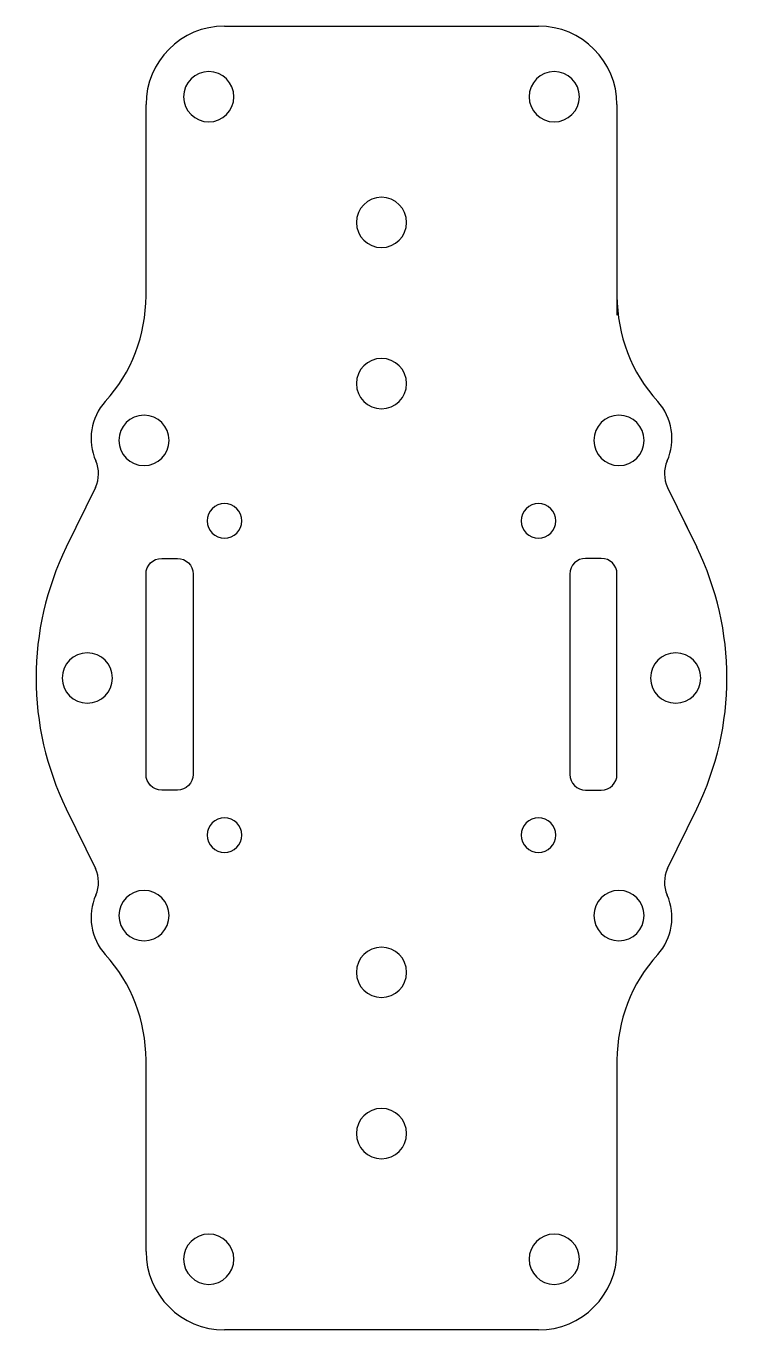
# Model space of a CAD drawing. Header units: millimetres. Extents: x 242 to 370, y 198 to 433.
import ezdxf

# ---------------------------------------------------------------- set-up
doc = ezdxf.new("R2010")
doc.units = ezdxf.units.MM
doc.header["$MEASUREMENT"] = 0

# ---------------------------------------------------------------- blocks, each defined once
blk = doc.blocks.new('block 2')
at = {"color": 7, "lineweight": 25, "true_color": 0xffffff}
blk.add_lwpolyline([(334.35, 197.57), (277.65, 197.57)], dxfattribs=at)
blk = doc.blocks.new('block 3')
at = {"color": 7, "lineweight": 25, "true_color": 0xffffff}
blk.add_open_spline([(270.28, 210.33), (270.28, 212.84), (272.31, 214.87), (274.82, 214.87), (277.32, 214.87), (279.35, 212.84), (279.35, 210.33), (279.35, 207.83), (277.32, 205.8), (274.82, 205.8), (272.31, 205.8), (270.28, 207.83), (270.28, 210.33), (270.28, 210.33), (270.28, 210.33), (270.28, 210.33)], degree=3, knots=[0, 0, 0, 0, 1, 1, 1, 2, 2, 2, 3, 3, 3, 4, 4, 4, 5, 5, 5, 5], dxfattribs=at)
blk = doc.blocks.new('block 4')
at = {"color": 7, "lineweight": 25, "true_color": 0xffffff}
blk.add_open_spline([(334.35, 197.57), (342.17, 197.57), (348.52, 203.92), (348.52, 211.75)], degree=3, dxfattribs=at)
blk = doc.blocks.new('block 5')
at = {"color": 7, "lineweight": 25, "true_color": 0xffffff}
blk.add_open_spline([(263.48, 211.75), (263.48, 203.92), (269.83, 197.57), (277.65, 197.57)], degree=3, dxfattribs=at)
blk = doc.blocks.new('block 6')
at = {"color": 7, "lineweight": 25, "true_color": 0xffffff}
blk.add_open_spline([(258.59, 272.34), (258.59, 274.84), (260.62, 276.87), (263.13, 276.87), (265.63, 276.87), (267.66, 274.84), (267.66, 272.34), (267.66, 269.83), (265.63, 267.8), (263.13, 267.8), (260.62, 267.8), (258.59, 269.83), (258.59, 272.34), (258.59, 272.34), (258.59, 272.34), (258.59, 272.34)], degree=3, knots=[0, 0, 0, 0, 1, 1, 1, 2, 2, 2, 3, 3, 3, 4, 4, 4, 5, 5, 5, 5], dxfattribs=at)
blk = doc.blocks.new('block 7')
at = {"color": 7, "lineweight": 25, "true_color": 0xffffff}
blk.add_open_spline([(354.58, 315.21), (354.58, 317.72), (356.61, 319.75), (359.12, 319.75), (361.62, 319.75), (363.65, 317.72), (363.65, 315.21), (363.65, 312.71), (361.62, 310.68), (359.12, 310.68), (356.61, 310.68), (354.58, 312.71), (354.58, 315.21), (354.58, 315.21), (354.58, 315.21), (354.58, 315.21)], degree=3, knots=[0, 0, 0, 0, 1, 1, 1, 2, 2, 2, 3, 3, 3, 4, 4, 4, 5, 5, 5, 5], dxfattribs=at)
blk = doc.blocks.new('block 8')
at = {"color": 7, "lineweight": 25, "true_color": 0xffffff}
blk.add_open_spline([(301.46, 233.01), (301.46, 235.51), (303.5, 237.54), (306, 237.54), (308.5, 237.54), (310.54, 235.51), (310.54, 233.01), (310.54, 230.5), (308.5, 228.47), (306, 228.47), (303.5, 228.47), (301.46, 230.5), (301.46, 233.01), (301.46, 233.01), (301.46, 233.01), (301.46, 233.01)], degree=3, knots=[0, 0, 0, 0, 1, 1, 1, 2, 2, 2, 3, 3, 3, 4, 4, 4, 5, 5, 5, 5], dxfattribs=at)
blk = doc.blocks.new('block 9')
at = {"color": 7, "lineweight": 25, "true_color": 0xffffff}
blk.add_open_spline([(344.34, 272.34), (344.34, 274.84), (346.37, 276.87), (348.87, 276.87), (351.38, 276.87), (353.41, 274.84), (353.41, 272.34), (353.41, 269.83), (351.38, 267.8), (348.87, 267.8), (346.37, 267.8), (344.34, 269.83), (344.34, 272.34), (344.34, 272.34), (344.34, 272.34), (344.34, 272.34)], degree=3, knots=[0, 0, 0, 0, 1, 1, 1, 2, 2, 2, 3, 3, 3, 4, 4, 4, 5, 5, 5, 5], dxfattribs=at)
blk = doc.blocks.new('block 10')
at = {"color": 7, "lineweight": 25, "true_color": 0xffffff}
blk.add_open_spline([(331.23, 286.87), (331.23, 288.59), (332.62, 289.98), (334.35, 289.98), (336.07, 289.98), (337.46, 288.59), (337.46, 286.87), (337.46, 285.14), (336.07, 283.75), (334.35, 283.75), (332.62, 283.75), (331.23, 285.14), (331.23, 286.87), (331.23, 286.87), (331.23, 286.87), (331.23, 286.87)], degree=3, knots=[0, 0, 0, 0, 1, 1, 1, 2, 2, 2, 3, 3, 3, 4, 4, 4, 5, 5, 5, 5], dxfattribs=at)
blk = doc.blocks.new('block 11')
at = {"color": 7, "lineweight": 25, "true_color": 0xffffff}
blk.add_open_spline([(301.46, 262.09), (301.46, 264.6), (303.5, 266.63), (306, 266.63), (308.5, 266.63), (310.54, 264.6), (310.54, 262.09), (310.54, 259.59), (308.5, 257.56), (306, 257.56), (303.5, 257.56), (301.46, 259.59), (301.46, 262.09), (301.46, 262.09), (301.46, 262.09), (301.46, 262.09)], degree=3, knots=[0, 0, 0, 0, 1, 1, 1, 2, 2, 2, 3, 3, 3, 4, 4, 4, 5, 5, 5, 5], dxfattribs=at)
blk = doc.blocks.new('block 12')
at = {"color": 7, "lineweight": 25, "true_color": 0xffffff}
blk.add_open_spline([(332.65, 210.33), (332.65, 212.84), (334.68, 214.87), (337.18, 214.87), (339.69, 214.87), (341.72, 212.84), (341.72, 210.33), (341.72, 207.83), (339.69, 205.8), (337.18, 205.8), (334.68, 205.8), (332.65, 207.83), (332.65, 210.33), (332.65, 210.33), (332.65, 210.33), (332.65, 210.33)], degree=3, knots=[0, 0, 0, 0, 1, 1, 1, 2, 2, 2, 3, 3, 3, 4, 4, 4, 5, 5, 5, 5], dxfattribs=at)
blk = doc.blocks.new('block 13')
at = {"color": 7, "lineweight": 25, "true_color": 0xffffff}
blk.add_open_spline([(277.65, 432.85), (269.83, 432.85), (263.48, 426.5), (263.48, 418.68)], degree=3, dxfattribs=at)
blk = doc.blocks.new('block 14')
at = {"color": 7, "lineweight": 25, "true_color": 0xffffff}
blk.add_lwpolyline([(277.65, 432.85), (334.35, 432.85)], dxfattribs=at)
blk = doc.blocks.new('block 15')
at = {"color": 7, "lineweight": 25, "true_color": 0xffffff}
blk.add_open_spline([(332.65, 420.09), (332.65, 422.6), (334.68, 424.63), (337.18, 424.63), (339.69, 424.63), (341.72, 422.6), (341.72, 420.09), (341.72, 417.59), (339.69, 415.56), (337.18, 415.56), (334.68, 415.56), (332.65, 417.59), (332.65, 420.09), (332.65, 420.09), (332.65, 420.09), (332.65, 420.09)], degree=3, knots=[0, 0, 0, 0, 1, 1, 1, 2, 2, 2, 3, 3, 3, 4, 4, 4, 5, 5, 5, 5], dxfattribs=at)
blk = doc.blocks.new('block 16')
at = {"color": 7, "lineweight": 25, "true_color": 0xffffff}
blk.add_open_spline([(248.35, 315.21), (248.35, 317.72), (250.38, 319.75), (252.88, 319.75), (255.39, 319.75), (257.42, 317.72), (257.42, 315.21), (257.42, 312.71), (255.39, 310.68), (252.88, 310.68), (250.38, 310.68), (248.35, 312.71), (248.35, 315.21), (248.35, 315.21), (248.35, 315.21), (248.35, 315.21)], degree=3, knots=[0, 0, 0, 0, 1, 1, 1, 2, 2, 2, 3, 3, 3, 4, 4, 4, 5, 5, 5, 5], dxfattribs=at)
blk = doc.blocks.new('block 17')
at = {"color": 7, "lineweight": 25, "true_color": 0xffffff}
blk.add_open_spline([(263.48, 333.96), (263.48, 333.96), (263.48, 297.82), (263.48, 297.82), (263.48, 296.26), (264.75, 294.99), (266.31, 294.99), (266.31, 294.99), (269.15, 294.99), (269.15, 294.99), (270.72, 294.99), (271.98, 296.26), (271.98, 297.82), (271.98, 297.82), (271.98, 333.96), (271.98, 333.96), (271.98, 335.53), (270.72, 336.8), (269.15, 336.8), (269.15, 336.8), (266.31, 336.8), (266.31, 336.8), (264.75, 336.8), (263.48, 335.53), (263.48, 333.96)], degree=3, knots=[0, 0, 0, 0, 1, 1, 1, 2, 2, 2, 3, 3, 3, 4, 4, 4, 5, 5, 5, 6, 6, 6, 7, 7, 7, 8, 8, 8, 8], dxfattribs=at)
blk = doc.blocks.new('block 18')
at = {"color": 7, "lineweight": 25, "true_color": 0xffffff}
blk.add_open_spline([(344.34, 358.09), (344.34, 360.59), (346.37, 362.62), (348.87, 362.62), (351.38, 362.62), (353.41, 360.59), (353.41, 358.09), (353.41, 355.58), (351.38, 353.55), (348.87, 353.55), (346.37, 353.55), (344.34, 355.58), (344.34, 358.09), (344.34, 358.09), (344.34, 358.09), (344.34, 358.09)], degree=3, knots=[0, 0, 0, 0, 1, 1, 1, 2, 2, 2, 3, 3, 3, 4, 4, 4, 5, 5, 5, 5], dxfattribs=at)
blk = doc.blocks.new('block 19')
at = {"color": 7, "lineweight": 25, "true_color": 0xffffff}
blk.add_open_spline([(270.28, 420.09), (270.28, 422.6), (272.31, 424.63), (274.82, 424.63), (277.32, 424.63), (279.35, 422.6), (279.35, 420.09), (279.35, 417.59), (277.32, 415.56), (274.82, 415.56), (272.31, 415.56), (270.28, 417.59), (270.28, 420.09), (270.28, 420.09), (270.28, 420.09), (270.28, 420.09)], degree=3, knots=[0, 0, 0, 0, 1, 1, 1, 2, 2, 2, 3, 3, 3, 4, 4, 4, 5, 5, 5, 5], dxfattribs=at)
blk = doc.blocks.new('block 20')
at = {"color": 7, "lineweight": 25, "true_color": 0xffffff}
blk.add_open_spline([(340.02, 333.96), (340.02, 335.53), (341.28, 336.8), (342.85, 336.8), (342.85, 336.8), (345.69, 336.8), (345.69, 336.8), (347.25, 336.8), (348.52, 335.53), (348.52, 333.96), (348.52, 333.96), (348.52, 297.82), (348.52, 297.82), (348.52, 296.26), (347.25, 294.99), (345.69, 294.99), (345.69, 294.99), (342.85, 294.99), (342.85, 294.99), (341.28, 294.99), (340.02, 296.26), (340.02, 297.82), (340.02, 297.82), (340.02, 333.96), (340.02, 333.96)], degree=3, knots=[0, 0, 0, 0, 1, 1, 1, 2, 2, 2, 3, 3, 3, 4, 4, 4, 5, 5, 5, 6, 6, 6, 7, 7, 7, 8, 8, 8, 8], dxfattribs=at)
blk = doc.blocks.new('block 21')
at = {"color": 7, "lineweight": 25, "true_color": 0xffffff}
blk.add_lwpolyline([(249.08, 291.62), (254.34, 280.82)], dxfattribs=at)
blk = doc.blocks.new('block 22')
at = {"color": 7, "lineweight": 25, "true_color": 0xffffff}
blk.add_lwpolyline([(254.34, 349.6), (249.08, 338.8)], dxfattribs=at)
blk = doc.blocks.new('block 23')
at = {"color": 7, "lineweight": 25, "true_color": 0xffffff}
blk.add_open_spline([(274.54, 343.56), (274.54, 345.28), (275.93, 346.68), (277.65, 346.68), (279.38, 346.68), (280.77, 345.28), (280.77, 343.56), (280.77, 341.84), (279.38, 340.44), (277.65, 340.44), (275.93, 340.44), (274.54, 341.84), (274.54, 343.56), (274.54, 343.56), (274.54, 343.56), (274.54, 343.56)], degree=3, knots=[0, 0, 0, 0, 1, 1, 1, 2, 2, 2, 3, 3, 3, 4, 4, 4, 5, 5, 5, 5], dxfattribs=at)
blk = doc.blocks.new('block 24')
at = {"color": 7, "lineweight": 25, "true_color": 0xffffff}
blk.add_open_spline([(301.46, 368.33), (301.46, 370.84), (303.5, 372.87), (306, 372.87), (308.5, 372.87), (310.54, 370.84), (310.54, 368.33), (310.54, 365.83), (308.5, 363.8), (306, 363.8), (303.5, 363.8), (301.46, 365.83), (301.46, 368.33), (301.46, 368.33), (301.46, 368.33), (301.46, 368.33)], degree=3, knots=[0, 0, 0, 0, 1, 1, 1, 2, 2, 2, 3, 3, 3, 4, 4, 4, 5, 5, 5, 5], dxfattribs=at)
blk = doc.blocks.new('block 25')
at = {"color": 7, "lineweight": 25, "true_color": 0xffffff}
blk.add_open_spline([(249.08, 338.8), (241.82, 323.91), (241.82, 306.51), (249.08, 291.62)], degree=3, dxfattribs=at)
blk = doc.blocks.new('block 26')
at = {"color": 7, "lineweight": 25, "true_color": 0xffffff}
blk.add_open_spline([(258.59, 358.09), (258.59, 360.59), (260.62, 362.62), (263.13, 362.62), (265.63, 362.62), (267.66, 360.59), (267.66, 358.09), (267.66, 355.58), (265.63, 353.55), (263.13, 353.55), (260.62, 353.55), (258.59, 355.58), (258.59, 358.09), (258.59, 358.09), (258.59, 358.09), (258.59, 358.09)], degree=3, knots=[0, 0, 0, 0, 1, 1, 1, 2, 2, 2, 3, 3, 3, 4, 4, 4, 5, 5, 5, 5], dxfattribs=at)
blk = doc.blocks.new('block 27')
at = {"color": 7, "lineweight": 25, "true_color": 0xffffff}
blk.add_open_spline([(274.54, 286.87), (274.54, 288.59), (275.93, 289.98), (277.65, 289.98), (279.38, 289.98), (280.77, 288.59), (280.77, 286.87), (280.77, 285.14), (279.38, 283.75), (277.65, 283.75), (275.93, 283.75), (274.54, 285.14), (274.54, 286.87), (274.54, 286.87), (274.54, 286.87), (274.54, 286.87)], degree=3, knots=[0, 0, 0, 0, 1, 1, 1, 2, 2, 2, 3, 3, 3, 4, 4, 4, 5, 5, 5, 5], dxfattribs=at)
blk = doc.blocks.new('block 28')
at = {"color": 7, "lineweight": 25, "true_color": 0xffffff}
blk.add_open_spline([(331.23, 343.56), (331.23, 345.28), (332.62, 346.68), (334.35, 346.68), (336.07, 346.68), (337.46, 345.28), (337.46, 343.56), (337.46, 341.84), (336.07, 340.44), (334.35, 340.44), (332.62, 340.44), (331.23, 341.84), (331.23, 343.56), (331.23, 343.56), (331.23, 343.56), (331.23, 343.56)], degree=3, knots=[0, 0, 0, 0, 1, 1, 1, 2, 2, 2, 3, 3, 3, 4, 4, 4, 5, 5, 5, 5], dxfattribs=at)
blk = doc.blocks.new('block 29')
at = {"color": 7, "lineweight": 25, "true_color": 0xffffff}
blk.add_lwpolyline([(360.77, 343.22), (362.92, 338.8)], dxfattribs=at)
blk = doc.blocks.new('block 30')
at = {"color": 7, "lineweight": 25, "true_color": 0xffffff}
blk.add_open_spline([(301.46, 397.42), (301.46, 399.92), (303.5, 401.95), (306, 401.95), (308.5, 401.95), (310.54, 399.92), (310.54, 397.42), (310.54, 394.91), (308.5, 392.88), (306, 392.88), (303.5, 392.88), (301.46, 394.91), (301.46, 397.42), (301.46, 397.42), (301.46, 397.42), (301.46, 397.42)], degree=3, knots=[0, 0, 0, 0, 1, 1, 1, 2, 2, 2, 3, 3, 3, 4, 4, 4, 5, 5, 5, 5], dxfattribs=at)
blk = doc.blocks.new('block 31')
at = {"color": 7, "lineweight": 25, "true_color": 0xffffff}
blk.add_open_spline([(348.52, 418.68), (348.52, 426.5), (342.17, 432.85), (334.35, 432.85)], degree=3, dxfattribs=at)
blk = doc.blocks.new('block 32')
at = {"color": 7, "lineweight": 25, "true_color": 0xffffff}
blk.add_open_spline([(362.92, 291.62), (370.18, 306.51), (370.18, 323.91), (362.92, 338.8)], degree=3, dxfattribs=at)
blk = doc.blocks.new('block 33')
at = {"color": 7, "lineweight": 25, "true_color": 0xffffff}
blk.add_open_spline([(256.13, 365.11), (253.49, 362.19), (252.82, 357.99), (254.42, 354.4)], degree=3, dxfattribs=at)
blk = doc.blocks.new('block 34')
at = {"color": 7, "lineweight": 25, "true_color": 0xffffff}
blk.add_lwpolyline([(263.48, 384.15), (263.48, 418.68)], dxfattribs=at)
blk = doc.blocks.new('block 35')
at = {"color": 7, "lineweight": 25, "true_color": 0xffffff}
blk.add_lwpolyline([(263.48, 211.75), (263.48, 246.28)], dxfattribs=at)
blk = doc.blocks.new('block 36')
at = {"color": 7, "lineweight": 25, "true_color": 0xffffff}
blk.add_lwpolyline([(263.48, 315.21), (263.48, 333.96)], dxfattribs=at)
blk = doc.blocks.new('block 37')
at = {"color": 7, "lineweight": 25, "true_color": 0xffffff}
blk.add_open_spline([(254.42, 276.03), (252.82, 272.44), (253.49, 268.23), (256.13, 265.32)], degree=3, dxfattribs=at)
blk = doc.blocks.new('block 38')
at = {"color": 7, "lineweight": 25, "true_color": 0xffffff}
blk.add_open_spline([(355.87, 265.32), (358.51, 268.23), (359.18, 272.44), (357.58, 276.03)], degree=3, dxfattribs=at)
blk = doc.blocks.new('block 39')
at = {"color": 7, "lineweight": 25, "true_color": 0xffffff}
blk.add_lwpolyline([(348.52, 246.28), (348.52, 211.75)], dxfattribs=at)
blk = doc.blocks.new('block 40')
at = {"color": 7, "lineweight": 25, "true_color": 0xffffff}
blk.add_lwpolyline([(357.66, 280.82), (362.92, 291.62)], dxfattribs=at)
blk = doc.blocks.new('block 41')
at = {"color": 7, "lineweight": 25, "true_color": 0xffffff}
blk.add_lwpolyline([(348.52, 418.68), (348.52, 380.67)], dxfattribs=at)
blk = doc.blocks.new('block 42')
at = {"color": 7, "lineweight": 25, "true_color": 0xffffff}
blk.add_open_spline([(355.87, 265.32), (351.14, 260.1), (348.52, 253.32), (348.52, 246.28)], degree=3, dxfattribs=at)
blk = doc.blocks.new('block 43')
at = {"color": 7, "lineweight": 25, "true_color": 0xffffff}
blk.add_open_spline([(256.13, 365.11), (260.86, 370.32), (263.48, 377.11), (263.48, 384.15)], degree=3, dxfattribs=at)
blk = doc.blocks.new('block 44')
at = {"color": 7, "lineweight": 25, "true_color": 0xffffff}
blk.add_open_spline([(348.52, 384.15), (348.52, 377.11), (351.14, 370.32), (355.87, 365.11)], degree=3, dxfattribs=at)
blk = doc.blocks.new('block 45')
at = {"color": 7, "lineweight": 25, "true_color": 0xffffff}
blk.add_lwpolyline([(357.66, 349.6), (362.92, 338.8)], dxfattribs=at)
blk = doc.blocks.new('block 46')
at = {"color": 7, "lineweight": 25, "true_color": 0xffffff}
blk.add_open_spline([(357.58, 354.4), (359.18, 357.99), (358.51, 362.19), (355.87, 365.11)], degree=3, dxfattribs=at)
blk = doc.blocks.new('block 47')
at = {"color": 7, "lineweight": 25, "true_color": 0xffffff}
blk.add_open_spline([(357.58, 354.4), (356.9, 352.87), (356.92, 351.11), (357.66, 349.6)], degree=3, dxfattribs=at)
blk = doc.blocks.new('block 48')
at = {"color": 7, "lineweight": 25, "true_color": 0xffffff}
blk.add_open_spline([(254.34, 349.6), (255.08, 351.11), (255.1, 352.87), (254.42, 354.4)], degree=3, dxfattribs=at)
blk = doc.blocks.new('block 49')
at = {"color": 7, "lineweight": 25, "true_color": 0xffffff}
blk.add_open_spline([(263.48, 246.28), (263.48, 253.32), (260.86, 260.1), (256.13, 265.32)], degree=3, dxfattribs=at)
blk = doc.blocks.new('block 50')
at = {"color": 7, "lineweight": 25, "true_color": 0xffffff}
blk.add_open_spline([(254.42, 276.03), (255.1, 277.56), (255.08, 279.32), (254.34, 280.82)], degree=3, dxfattribs=at)
blk = doc.blocks.new('block 51')
at = {"color": 7, "lineweight": 25, "true_color": 0xffffff}
blk.add_open_spline([(357.66, 280.82), (356.92, 279.32), (356.9, 277.56), (357.58, 276.03)], degree=3, dxfattribs=at)

msp = doc.modelspace()

# ---------------------------------------------------------------- block references
for name in ['block 13', 'block 14', 'block 31', 'block 19', 'block 15', 'block 34', 'block 41', 'block 30', 'block 43', 'block 44', 'block 24', 'block 33', 'block 46', 'block 26', 'block 18', 'block 48', 'block 47', 'block 22', 'block 45', 'block 23', 'block 28', 'block 29', 'block 25', 'block 32', 'block 17', 'block 20', 'block 36', 'block 16', 'block 7', 'block 21', 'block 27', 'block 10', 'block 40', 'block 50', 'block 51', 'block 37', 'block 6', 'block 9', 'block 38', 'block 11', 'block 49', 'block 42', 'block 35', 'block 39', 'block 8', 'block 3', 'block 12', 'block 5', 'block 4', 'block 2']:
    msp.add_blockref(name, (0, 0))

doc.saveas('drawing.dxf')
